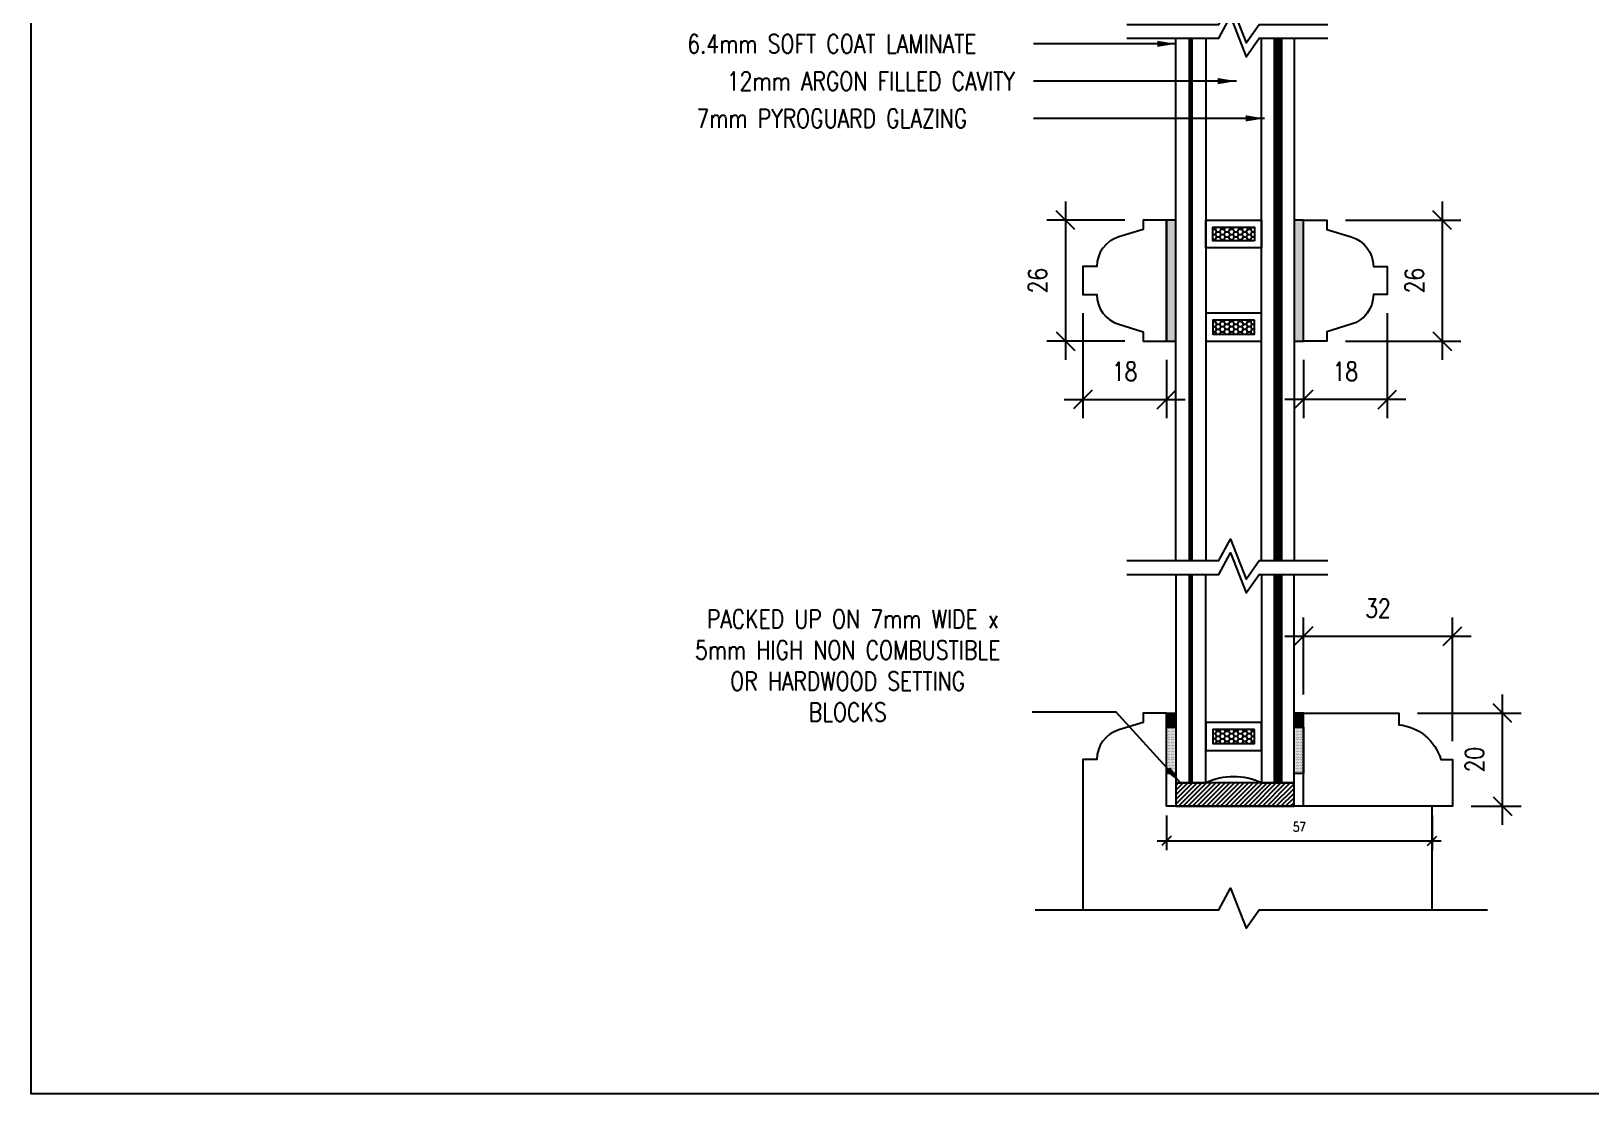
# Model space of a CAD drawing. Header units: millimetres. Extents: x 0 to 23312, y -3206 to 11448.
# Drawn here: x 11985.9 to 12320.9, y 7034.8 to 7262.8 of the extents above; entities that cross this region are included whole.
import ezdxf

# ---------------------------------------------------------------- set-up
doc = ezdxf.new("R2010")
doc.units = ezdxf.units.MM
doc.header["$LTSCALE"] = 10
doc.header["$PDMODE"] = 35
for name, color, linetype in [('02 - Notes & Text', 251, 'Continuous'), ('40 - Detail Outline', 142, 'Continuous'), ('41 - Detail', 7, 'Continuous')]:
    doc.layers.add(name, color=color, linetype=linetype)
doc.styles.add('1-1', font='romans.shx', dxfattribs={"width": 0.8, "height": 2})
doc.styles.add('1-2', font='romans.shx', dxfattribs={"width": 0.8, "height": 4})
doc.dimstyles.new('1-1', dxfattribs={"dimtxt": 2, "dimasz": 2, "dimexe": 2, "dimexo": 2, "dimgap": 2, "dimtad": 1, "dimdec": 0, "dimzin": 0, "dimdsep": 46, "dimtxsty": '1-1', "dimblk": 'OBLIQUE', "dimcen": 2, "dimdle": 2, "dimclrd": 251, "dimclre": 251, "dimclrt": 251, "dimadec": 0, "dimazin": 0, "dimtfac": 1, "dimtdec": 0, "dimtix": 1, "dimtmove": 1, "dimatfit": 3, "dimfxl": 1, "dimtolj": 1, "dimtzin": 0, "dimlwd": 25, "dimarcsym": 0})
doc.dimstyles.new('1-2', dxfattribs={"dimtxt": 4, "dimasz": 4, "dimexe": 4, "dimexo": 4, "dimgap": 4, "dimtad": 1, "dimdec": 0, "dimzin": 0, "dimdsep": 46, "dimtxsty": '1-2', "dimblk": 'OBLIQUE', "dimcen": 4, "dimdle": 4, "dimclrd": 251, "dimclre": 251, "dimclrt": 251, "dimadec": 0, "dimazin": 0, "dimtfac": 1, "dimtdec": 0, "dimtix": 1, "dimtmove": 1, "dimatfit": 3, "dimfxl": 1, "dimtolj": 1, "dimtzin": 0, "dimlwd": 25, "dimarcsym": 0})
pattern_1 = [(0, (-59137.9142, -80081.00664), (0.9525, 0.549926129), [0.635, -1.27]), (120, (-59137.9142, -80081.00664), (-0.952499998, 0.5499261326), [0.635, -1.27]), (60, (-59137.9142, -80081.00664), (2e-09, 1.0998522616), [-1.27, 0.635])]

# ---------------------------------------------------------------- blocks, each defined once
blk = doc.blocks.new('_Oblique')
at = {"color": 0, "linetype": 'ByBlock', "lineweight": -2}
blk.add_line((-0.5, -0.5), (0.5, 0.5), dxfattribs=at)
blk = doc.blocks.new('*D69')
at = {"layer": '40 - Detail Outline', "color": 251, "lineweight": 25, "ltscale": 10, "transparency": 16777216}
blk.add_line((12208.07, 7226.29), (12208.07, 7192.29), dxfattribs=at)
at = {"layer": '40 - Detail Outline', "color": 251, "lineweight": -2, "ltscale": 10, "transparency": 16777216}
for p, q in [((12220.76, 7222.29), (12204.07, 7222.29)), ((12220.76, 7196.29), (12204.07, 7196.29))]:
    blk.add_line(p, q, dxfattribs=at)
at = {"layer": 'Defpoints', "color": 0, "ltscale": 10, "transparency": 16777216}
for p in [(12224.76, 7222.29), (12208.07, 7196.29), (12224.76, 7196.29)]:
    blk.add_point(p, dxfattribs=at)
at = {"layer": '40 - Detail Outline', "color": 251, "lineweight": 25, "ltscale": 10, "transparency": 16777216, "xscale": 4, "yscale": 4, "zscale": 4}
for p, rotation in [((12208.07, 7222.29), 90), ((12208.07, 7196.29), 270)]:
    blk.add_blockref('_Oblique', p, dxfattribs=dict(at, rotation=rotation))
at = {"layer": '40 - Detail Outline', "color": 251, "ltscale": 10, "transparency": 16777216, "insert": (12202.07, 7209.29), "char_height": 4, "attachment_point": 5, "rotation": 90, "style": '1-2'}
blk.add_mtext('\\A1;26', dxfattribs=at)
blk = doc.blocks.new('*D70')
at = {"layer": '40 - Detail Outline', "color": 251, "lineweight": -2, "ltscale": 10, "transparency": 16777216}
for p, q in [((12211.76, 7202.29), (12211.76, 7179.8)), ((12229.76, 7192.29), (12229.76, 7179.8))]:
    blk.add_line(p, q, dxfattribs=at)
at = {"layer": '40 - Detail Outline', "color": 251, "lineweight": 25, "ltscale": 10, "transparency": 16777216}
blk.add_line((12207.76, 7183.8), (12233.76, 7183.8), dxfattribs=at)
at = {"layer": 'Defpoints', "color": 0, "ltscale": 10, "transparency": 16777216}
for p in [(12211.76, 7206.29), (12229.76, 7196.29), (12229.76, 7183.8)]:
    blk.add_point(p, dxfattribs=at)
at = {"layer": '40 - Detail Outline', "color": 251, "lineweight": 25, "ltscale": 10, "transparency": 16777216, "xscale": 4, "yscale": 4, "zscale": 4, "rotation": 180}
blk.add_blockref('_Oblique', (12211.76, 7183.8), dxfattribs=at)
at = {"layer": '40 - Detail Outline', "color": 251, "lineweight": 25, "ltscale": 10, "transparency": 16777216, "xscale": 4, "yscale": 4, "zscale": 4}
blk.add_blockref('_Oblique', (12229.76, 7183.8), dxfattribs=at)
at = {"layer": '40 - Detail Outline', "color": 251, "ltscale": 10, "transparency": 16777216, "insert": (12220.76, 7189.8), "char_height": 4, "attachment_point": 5, "style": '1-2'}
blk.add_mtext('\\A1;18', dxfattribs=at)
blk = doc.blocks.new('*D66')
at = {"layer": '40 - Detail Outline', "color": 251, "lineweight": -2, "ltscale": 10, "transparency": 16777216}
for p, q in [((12229.76, 7094.47), (12229.76, 7087.02)), ((12286.76, 7094.47), (12286.76, 7087.02))]:
    blk.add_line(p, q, dxfattribs=at)
at = {"layer": '40 - Detail Outline', "color": 251, "lineweight": 25, "ltscale": 10, "transparency": 16777216}
blk.add_line((12227.76, 7089.02), (12288.76, 7089.02), dxfattribs=at)
at = {"layer": 'Defpoints', "color": 0, "ltscale": 10, "transparency": 16777216}
for p in [(12229.76, 7096.47), (12286.76, 7096.47), (12286.76, 7089.02)]:
    blk.add_point(p, dxfattribs=at)
at = {"layer": '40 - Detail Outline', "color": 251, "lineweight": 25, "ltscale": 10, "transparency": 16777216, "xscale": 2, "yscale": 2, "zscale": 2, "rotation": 180}
blk.add_blockref('_Oblique', (12229.76, 7089.02), dxfattribs=at)
at = {"layer": '40 - Detail Outline', "color": 251, "lineweight": 25, "ltscale": 10, "transparency": 16777216, "xscale": 2, "yscale": 2, "zscale": 2}
blk.add_blockref('_Oblique', (12286.76, 7089.02), dxfattribs=at)
at = {"layer": '40 - Detail Outline', "color": 251, "ltscale": 10, "transparency": 16777216, "insert": (12258.26, 7092.02), "char_height": 2, "attachment_point": 5, "style": '1-1'}
blk.add_mtext('\\A1;57', dxfattribs=at)
blk = doc.blocks.new('*D77')
at = {"layer": '40 - Detail Outline', "color": 251, "lineweight": 25, "ltscale": 10, "transparency": 16777216}
blk.add_line((12288.97, 7226.29), (12288.97, 7192.29), dxfattribs=at)
at = {"layer": '40 - Detail Outline', "color": 251, "lineweight": -2, "ltscale": 10, "transparency": 16777216}
for p, q in [((12268.16, 7222.29), (12292.97, 7222.29)), ((12268.16, 7196.29), (12292.97, 7196.29))]:
    blk.add_line(p, q, dxfattribs=at)
at = {"layer": 'Defpoints', "color": 0, "ltscale": 10, "transparency": 16777216}
for p in [(12264.16, 7222.29), (12264.16, 7196.29), (12288.97, 7196.29)]:
    blk.add_point(p, dxfattribs=at)
at = {"layer": '40 - Detail Outline', "color": 251, "lineweight": 25, "ltscale": 10, "transparency": 16777216, "xscale": 4, "yscale": 4, "zscale": 4}
for p, rotation in [((12288.97, 7222.29), 90), ((12288.97, 7196.29), 270)]:
    blk.add_blockref('_Oblique', p, dxfattribs=dict(at, rotation=rotation))
at = {"layer": '40 - Detail Outline', "color": 251, "ltscale": 10, "transparency": 16777216, "insert": (12282.97, 7209.29), "char_height": 4, "attachment_point": 5, "rotation": 90, "style": '1-2'}
blk.add_mtext('\\A1;26', dxfattribs=at)
blk = doc.blocks.new('*D78')
at = {"layer": '40 - Detail Outline', "color": 251, "lineweight": -2, "ltscale": 10, "transparency": 16777216}
for p, q in [((12277.16, 7202.29), (12277.16, 7179.8)), ((12259.16, 7192.29), (12259.16, 7179.8))]:
    blk.add_line(p, q, dxfattribs=at)
at = {"layer": '40 - Detail Outline', "color": 251, "lineweight": 25, "ltscale": 10, "transparency": 16777216}
blk.add_line((12281.16, 7183.8), (12255.16, 7183.8), dxfattribs=at)
at = {"layer": 'Defpoints', "color": 0, "ltscale": 10, "transparency": 16777216}
for p in [(12277.16, 7206.29), (12259.16, 7196.29), (12259.16, 7183.8)]:
    blk.add_point(p, dxfattribs=at)
at = {"layer": '40 - Detail Outline', "color": 251, "lineweight": 25, "ltscale": 10, "transparency": 16777216, "xscale": 4, "yscale": 4, "zscale": 4, "rotation": 180}
blk.add_blockref('_Oblique', (12259.16, 7183.8), dxfattribs=at)
at = {"layer": '40 - Detail Outline', "color": 251, "lineweight": 25, "ltscale": 10, "transparency": 16777216, "xscale": 4, "yscale": 4, "zscale": 4}
blk.add_blockref('_Oblique', (12277.16, 7183.8), dxfattribs=at)
at = {"layer": '40 - Detail Outline', "color": 251, "ltscale": 10, "transparency": 16777216, "insert": (12268.16, 7189.8), "char_height": 4, "attachment_point": 5, "style": '1-2'}
blk.add_mtext('\\A1;18', dxfattribs=at)
blk = doc.blocks.new('*D79')
at = {"layer": '40 - Detail Outline', "color": 251, "lineweight": -2, "ltscale": 10, "transparency": 16777216}
for p, q in [((12259.16, 7120.47), (12259.16, 7136.96)), ((12291.16, 7110.47), (12291.16, 7136.96))]:
    blk.add_line(p, q, dxfattribs=at)
at = {"layer": '40 - Detail Outline', "color": 251, "lineweight": 25, "ltscale": 10, "transparency": 16777216}
blk.add_line((12255.16, 7132.96), (12295.16, 7132.96), dxfattribs=at)
at = {"layer": 'Defpoints', "color": 0, "ltscale": 10, "transparency": 16777216}
for p in [(12291.16, 7132.96), (12259.16, 7116.47), (12291.16, 7106.47)]:
    blk.add_point(p, dxfattribs=at)
at = {"layer": '40 - Detail Outline', "color": 251, "lineweight": 25, "ltscale": 10, "transparency": 16777216, "xscale": 4, "yscale": 4, "zscale": 4, "rotation": 180}
blk.add_blockref('_Oblique', (12259.16, 7132.96), dxfattribs=at)
at = {"layer": '40 - Detail Outline', "color": 251, "lineweight": 25, "ltscale": 10, "transparency": 16777216, "xscale": 4, "yscale": 4, "zscale": 4}
blk.add_blockref('_Oblique', (12291.16, 7132.96), dxfattribs=at)
at = {"layer": '40 - Detail Outline', "color": 251, "ltscale": 10, "transparency": 16777216, "insert": (12275.16, 7138.96), "char_height": 4, "attachment_point": 5, "style": '1-2'}
blk.add_mtext('\\A1;32', dxfattribs=at)
blk = doc.blocks.new('*D80')
at = {"layer": '40 - Detail Outline', "color": 251, "lineweight": 25, "ltscale": 10, "transparency": 16777216}
blk.add_line((12301.88, 7092.47), (12301.88, 7120.47), dxfattribs=at)
at = {"layer": '40 - Detail Outline', "color": 251, "lineweight": -2, "ltscale": 10, "transparency": 16777216}
for p, q in [((12283.66, 7116.47), (12305.88, 7116.47)), ((12295.16, 7096.47), (12305.88, 7096.47))]:
    blk.add_line(p, q, dxfattribs=at)
at = {"layer": 'Defpoints', "color": 0, "ltscale": 10, "transparency": 16777216}
for p in [(12279.66, 7116.47), (12301.88, 7116.47), (12291.16, 7096.47)]:
    blk.add_point(p, dxfattribs=at)
at = {"layer": '40 - Detail Outline', "color": 251, "lineweight": 25, "ltscale": 10, "transparency": 16777216, "xscale": 4, "yscale": 4, "zscale": 4}
for p, rotation in [((12301.88, 7116.47), 90), ((12301.88, 7096.47), 270)]:
    blk.add_blockref('_Oblique', p, dxfattribs=dict(at, rotation=rotation))
at = {"layer": '40 - Detail Outline', "color": 251, "ltscale": 10, "transparency": 16777216, "insert": (12295.88, 7106.47), "char_height": 4, "attachment_point": 5, "rotation": 90, "style": '1-2'}
blk.add_mtext('\\A1;20', dxfattribs=at)

msp = doc.modelspace()

# ---------------------------------------------------------------- hatches: boundary and pattern name
at = {"layer": '40 - Detail Outline', "ltscale": 10}
h = msp.add_hatch(dxfattribs=at)
h.set_pattern_fill('HONEY', color=251, scale=0.2)
h.set_pattern_definition(pattern_1)
h.paths.add_polyline_path([(12248.659, 7217.794), (12248.659, 7220.794), (12239.659, 7220.794), (12239.659, 7217.794)])
h = msp.add_hatch(dxfattribs=at)
h.set_pattern_fill('HONEY', color=251, scale=0.2)
h.set_pattern_definition(pattern_1)
h.paths.add_polyline_path([(12239.659, 7200.794), (12239.659, 7197.794), (12248.659, 7197.794), (12248.659, 7200.794)])
h = msp.add_hatch(color=253, dxfattribs=at)
h.dxf.hatch_style = 1
h.paths.add_polyline_path([(12229.759, 7113.467), (12231.759, 7113.467), (12231.759, 7116.467), (12229.759, 7116.467)])
h = msp.add_hatch(color=253, dxfattribs=at)
h.dxf.hatch_style = 1
h.paths.add_polyline_path([(12259.159, 7116.467), (12257.159, 7116.467), (12257.159, 7113.467), (12259.159, 7113.467)])
h = msp.add_hatch(dxfattribs=at)
h.set_pattern_fill('HONEY', color=251, scale=0.2)
h.set_pattern_definition([(0, (-59137.9142, -80013.294), (0.9525, 0.549926129), [0.635, -1.27]), (120, (-59137.9142, -80013.294), (-0.952499998, 0.5499261326), [0.635, -1.27]), (60, (-59137.9142, -80013.294), (2e-09, 1.0998522616), [-1.27, 0.635])])
h.paths.add_polyline_path([(12239.659, 7112.967), (12239.659, 7109.967), (12248.659, 7109.967), (12248.659, 7112.967)])
h = msp.add_hatch(dxfattribs=at)
h.set_pattern_fill('JIS_WOOD', color=251)
h.set_pattern_definition([(45, (-54261.1315, -81617.98535), (-0.499999999, 0.499999999), [])])
h.paths.add_polyline_path([(12231.759, 7096.467), (12257.159, 7096.467), (12257.159, 7101.467), (12231.759, 7101.467)])
at = {"layer": '41 - Detail'}
h = msp.add_hatch(dxfattribs=at)
h.set_pattern_fill('DOTS', color=251, scale=0.1, angle=-180, style=0)
h.set_pattern_definition([(180, (-59304.26778, -80085.00664), (-0.079375, -0.15875), [0, -0.15875])])
h.paths.add_polyline_path([(12229.759, 7196.294), (12231.759, 7196.294), (12231.759, 7222.294), (12229.759, 7222.294)])
h = msp.add_hatch(dxfattribs=at)
h.set_pattern_fill('DOTS', color=251, scale=0.1, angle=-180, style=0)
h.set_pattern_definition([(180, (-59276.86778, -80085.00664), (-0.079375, -0.15875), [0, -0.15875])])
h.paths.add_polyline_path([(12257.159, 7196.294), (12259.159, 7196.294), (12259.159, 7222.294), (12257.159, 7222.294)])
h = msp.add_hatch(dxfattribs=at)
h.set_pattern_fill('DOTS', color=251, scale=0.1, angle=-180, style=0)
h.set_pattern_definition([(180, (-59304.26778, -80008.29397), (-0.079375, -0.15875), [0, -0.15875])])
h.paths.add_polyline_path([(12229.759, 7113.467), (12231.759, 7113.467), (12231.759, 7103.467), (12229.759, 7103.467)])
h = msp.add_hatch(dxfattribs=at)
h.set_pattern_fill('DOTS', color=251, scale=0.1, angle=-180, style=0)
h.set_pattern_definition([(180, (-59276.86778, -80008.29397), (-0.079375, -0.15875), [0, -0.15875])])
h.paths.add_polyline_path([(12257.159, 7113.467), (12259.159, 7113.467), (12259.159, 7103.467), (12257.159, 7103.467)])

# ---------------------------------------------------------------- linework, layer by layer
at = {"layer": '02 - Notes & Text', "color": 3, "ltscale": 10}
msp.add_lwpolyline([(11985.909, 7747.644), (12527.661, 7747.644), (12527.661, 7034.753), (11985.909, 7034.753)], close=True, dxfattribs=at)
at = {"layer": '40 - Detail Outline', "color": 7, "ltscale": 10}
for p, q in [((12229.759, 7116.467), (12231.759, 7116.467)), ((12259.159, 7116.467), (12257.159, 7116.467))]:
    msp.add_line(p, q, dxfattribs=at)
at = {"layer": '40 - Detail Outline', "color": 251, "ltscale": 10}
for points in [[(12221.199, 7264.292), (12240.987, 7264.292), (12243.513, 7268.92), (12246.881, 7260.295), (12249.667, 7264.292), (12264.42, 7264.292)], [(12221.199, 7261.344), (12240.987, 7261.344), (12243.513, 7265.972), (12246.881, 7257.347), (12249.667, 7261.344), (12264.42, 7261.344)], [(12221.199, 7149.187), (12240.987, 7149.187), (12243.513, 7153.816), (12246.881, 7145.19), (12249.667, 7149.187), (12264.42, 7149.187)], [(12221.199, 7146.239), (12240.987, 7146.239), (12243.513, 7150.867), (12246.881, 7142.242), (12249.667, 7146.239), (12264.42, 7146.239)], [(12201.565, 7074.267), (12240.987, 7074.267), (12243.513, 7078.895), (12246.881, 7070.27), (12249.667, 7074.267), (12298.701, 7074.267)]]:
    msp.add_lwpolyline(points, dxfattribs=at)
at = {"layer": '40 - Detail Outline', "color": 253, "ltscale": 10}
for points, const_width in [([(12234.959, 7261.344), (12234.959, 7149.187)], 1), ([(12253.659, 7261.344), (12253.659, 7149.187)], 2), ([(12234.959, 7101.467), (12234.959, 7146.239)], 1), ([(12253.659, 7101.467), (12253.659, 7146.239)], 2)]:
    msp.add_lwpolyline(points, dxfattribs=dict(at, const_width=const_width))
at = {"layer": '40 - Detail Outline', "color": 7, "ltscale": 10}
for points in [[(12231.759, 7149.187), (12231.759, 7261.344)], [(12238.159, 7261.344), (12238.159, 7149.187)], [(12250.159, 7149.187), (12250.159, 7261.344)], [(12257.159, 7261.344), (12257.159, 7149.187)], [(12231.759, 7146.239), (12231.759, 7101.467), (12238.159, 7101.467), (12238.159, 7146.239)], [(12250.159, 7146.239), (12250.159, 7101.467), (12257.159, 7101.467), (12257.159, 7146.239)]]:
    msp.add_lwpolyline(points, dxfattribs=at)
at = {"layer": '40 - Detail Outline', "ltscale": 10}
for points in [[(12229.759, 7222.294), (12224.759, 7222.294), (12224.759, 7220.294), (12219.486, 7218.682, 0.3297624), (12214.759, 7212.294), (12211.759, 7212.294), (12211.759, 7206.294), (12214.759, 7206.294, 0.3297624), (12219.486, 7199.906), (12224.759, 7198.294), (12224.759, 7196.294), (12229.759, 7196.294), (12229.759, 7222.294)], [(12259.159, 7222.294), (12264.159, 7222.294), (12264.159, 7220.294), (12269.432, 7218.682, -0.3297624), (12274.159, 7212.294), (12277.159, 7212.294), (12277.159, 7206.294), (12274.159, 7206.294, -0.3297624), (12269.432, 7199.906), (12264.159, 7198.294), (12264.159, 7196.294), (12259.159, 7196.294), (12259.159, 7222.294)], [(12259.159, 7116.467), (12279.659, 7116.467), (12279.659, 7113.967, -0.3048622), (12288.659, 7106.467), (12291.159, 7106.467), (12291.159, 7100.467), (12291.159, 7100.467), (12291.159, 7096.467), (12259.159, 7096.467), (12259.159, 7116.467)]]:
    msp.add_lwpolyline(points, format="xyb", dxfattribs=at)
at = {"layer": '40 - Detail Outline', "color": 7, "ltscale": 10}
for points in [[(12229.759, 7196.294), (12231.759, 7196.294), (12231.759, 7222.294), (12229.759, 7222.294)], [(12257.159, 7196.294), (12259.159, 7196.294), (12259.159, 7222.294), (12257.159, 7222.294)], [(12229.759, 7113.467), (12231.759, 7113.467), (12231.759, 7103.467), (12229.759, 7103.467)], [(12257.159, 7113.467), (12259.159, 7113.467), (12259.159, 7103.467), (12257.159, 7103.467)]]:
    msp.add_lwpolyline(points, close=True, dxfattribs=at)
at = {"layer": '40 - Detail Outline', "color": 252, "ltscale": 10}
for points in [[(12250.159, 7216.294), (12238.159, 7216.294), (12238.159, 7222.294), (12250.159, 7222.294)], [(12250.159, 7202.294), (12238.159, 7202.294), (12238.159, 7196.294), (12250.159, 7196.294)], [(12250.159, 7114.467), (12238.159, 7114.467), (12238.159, 7108.467), (12250.159, 7108.467)]]:
    msp.add_lwpolyline(points, close=True, dxfattribs=at)
at = {"layer": '40 - Detail Outline', "color": 251, "ltscale": 10}
for points in [[(12248.659, 7217.794), (12239.659, 7217.794), (12239.659, 7220.794), (12248.659, 7220.794)], [(12248.659, 7200.794), (12239.659, 7200.794), (12239.659, 7197.794), (12248.659, 7197.794)], [(12248.659, 7112.967), (12239.659, 7112.967), (12239.659, 7109.967), (12248.659, 7109.967)]]:
    msp.add_lwpolyline(points, close=True, dxfattribs=at)
at = {"layer": '40 - Detail Outline'}
msp.add_lwpolyline([(12286.759, 7074.267), (12286.759, 7096.467), (12229.759, 7096.467), (12229.759, 7116.467), (12224.759, 7116.467), (12224.759, 7114.467), (12219.486, 7112.855, 0.3297624), (12214.759, 7106.467), (12211.759, 7106.467), (12211.759, 7074.267)], format="xyb", dxfattribs=at)
at = {"layer": '40 - Detail Outline', "color": 9, "ltscale": 10}
msp.add_lwpolyline([(12231.759, 7096.467), (12257.159, 7096.467), (12257.159, 7101.467), (12231.759, 7101.467)], close=True, dxfattribs=at)
at = {"layer": '40 - Detail Outline', "color": 252, "ltscale": 10}
msp.add_arc((12244.159, 7088.708), 14.099, 64.81407, 115.18593, dxfattribs=at)

# ---------------------------------------------------------------- texts
at = {"layer": '40 - Detail Outline', "color": 251, "ltscale": 10, "char_height": 4, "attachment_point": 9, "style": '1-2'}
for s, insert, width in [('\\pxqc;6.4mm SOFT COAT LAMINATE', (12197.168, 7258.108), 78.61288), ('12mm ARGON FILLED CAVITY', (12197.168, 7250.108), 78.61288), ('\\pxqc;7mm PYROGUARD GLAZING', (12197.168, 7242.108), 78.61288), ('\\A1;\\pxqc; PACKED UP ON 7mm WIDE x 5mm HIGH NON COMBUSTIBLE OR HARDWOOD SETTING BLOCKS ', (12196.883, 7114.656), 71.24619)]:
    msp.add_mtext(s, dxfattribs=dict(at, insert=insert, width=width))

# ---------------------------------------------------------------- dimensions: what is measured, and where the dimension line sits
at = {"layer": '40 - Detail Outline', "color": 7, "ltscale": 10}
for base, p1, p2, angle, picture, middle in [((12208.074, 7196.294), (12224.759, 7222.294), (12224.759, 7196.294), 90, '*D69', (12202.074, 7209.294)), ((12288.968, 7196.294), (12264.159, 7222.294), (12264.159, 7196.294), 90, '*D77', (12282.968, 7209.294)), ((12259.159, 7183.803), (12277.159, 7206.294), (12259.159, 7196.294), 180, '*D78', (12268.159, 7189.803))]:
    dim = msp.add_linear_dim(base=base, p1=p1, p2=p2, angle=angle, dimstyle='1-2', dxfattribs=at)
    dim.commit()
    dim.dimension.update_dxf_attribs({"geometry": picture, "text_midpoint": middle})
for base, p1, p2, dimstyle, picture, middle in [((12229.759, 7183.803), (12211.759, 7206.294), (12229.759, 7196.294), '1-2', '*D70', (12220.759, 7189.803)), ((12286.759, 7089.018), (12229.759, 7096.467), (12286.759, 7096.467), '1-1', '*D66', (12258.259, 7092.018))]:
    dim = msp.add_linear_dim(base=base, p1=p1, p2=p2, dimstyle=dimstyle, dxfattribs=at)
    dim.commit()
    dim.dimension.update_dxf_attribs({"geometry": picture, "text_midpoint": middle})
at = {"layer": '40 - Detail Outline', "color": 1, "ltscale": 10}
dim = msp.add_linear_dim(base=(12291.159, 7132.957), p1=(12259.159, 7116.467), p2=(12291.159, 7106.467), dimstyle='1-2', dxfattribs=at)
dim.commit()
dim.dimension.update_dxf_attribs({"geometry": '*D79', "text_midpoint": (12275.159, 7138.957)})
dim = msp.add_linear_dim(base=(12301.883, 7116.467), p1=(12291.159, 7096.467), p2=(12279.659, 7116.467), angle=270, dimstyle='1-2', dxfattribs=at)
dim.commit()
dim.dimension.update_dxf_attribs({"geometry": '*D80', "text_midpoint": (12295.883, 7106.467)})

# ---------------------------------------------------------------- leaders
at = {"layer": '40 - Detail Outline', "color": 251, "ltscale": 10}
for points in [[(12231.759, 7260.108), (12201.168, 7260.108)], [(12250.759, 7244.108), (12201.168, 7244.108)]]:
    msp.add_leader(points, dimstyle='1-2', override={"dimgap": 4, "dimtad": 0}, dxfattribs=at)
at = {"layer": '40 - Detail Outline', "color": 251, "ltscale": 10, "annotation_type": 0, "has_hookline": 1, "hookline_direction": 1}
for points, text_width in [([(12244.759, 7252.108), (12201.168, 7252.108)], 69.943), ([(12232.759, 7101.467), (12218.895, 7116.656), (12200.883, 7116.656)], 70.552)]:
    msp.add_leader(points, dimstyle='1-2', override={"dimgap": 4, "dimtad": 0}, dxfattribs=dict(at, text_width=text_width))

doc.saveas('drawing.dxf')
